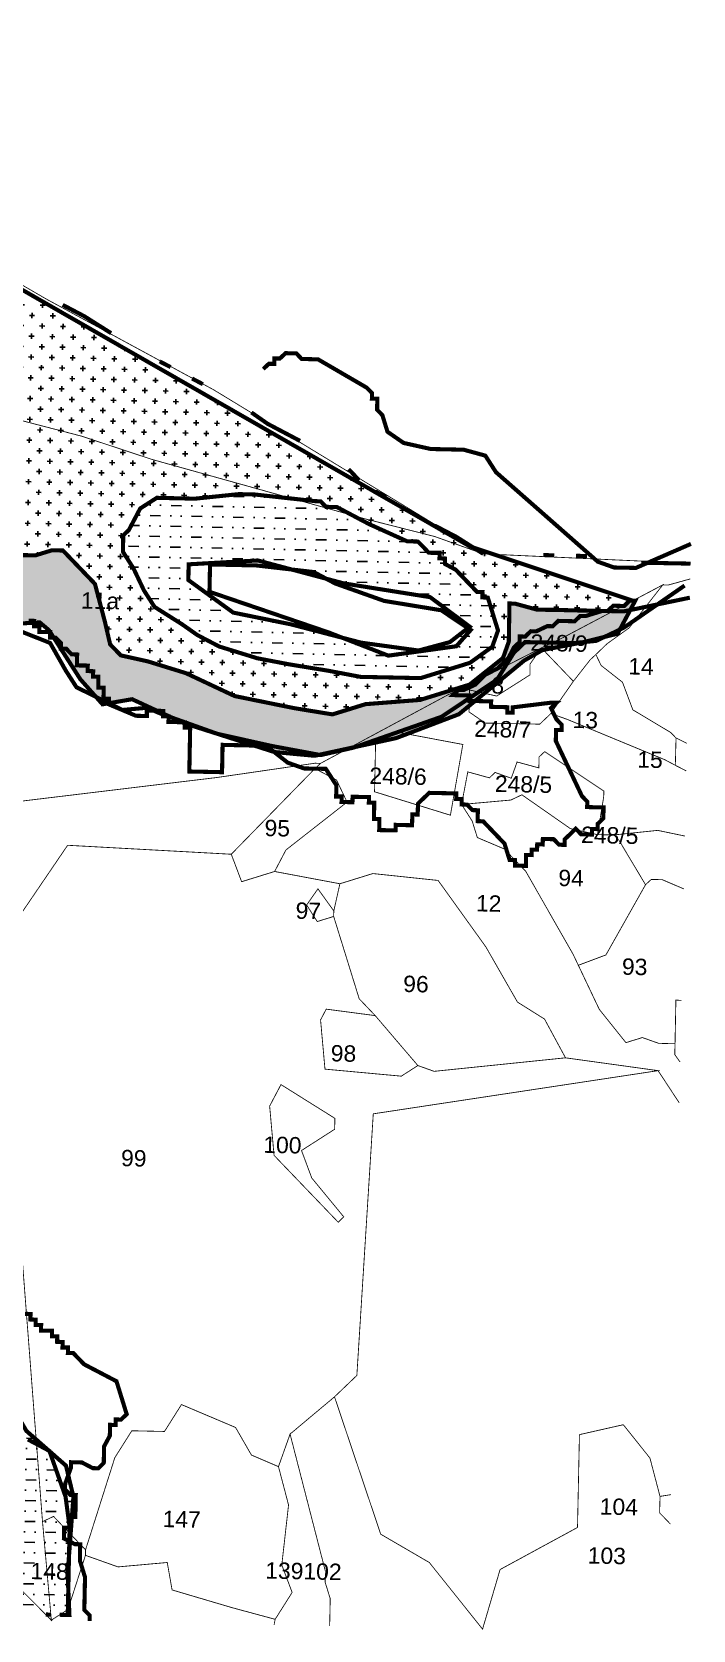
# Model space of a CAD drawing. Header units: metres. Extents: x 262573 to 264787, y 2226895 to 2228055.
# Drawn here: x 264308 to 264787, y 2226895 to 2228054 of the extents above; entities that cross this region are included whole.
import ezdxf

# ---------------------------------------------------------------- set-up
doc = ezdxf.new("R2010")
doc.units = ezdxf.units.M
doc.header["$MEASUREMENT"] = 0
for name, color, linetype in [('CRZ LINE FOR RIVER OR CREEK', 84, 'Continuous'), ('HAZARDS LINE', 1, 'Continuous'), ('HIGH TIDE LINE', 6, 'Continuous'), ('INTERTIDAL ZONE', 5, 'Continuous'), ('MUDFLATS', 40, 'Continuous'), ('SURVEY NO.', 7, 'Continuous'), ('SURVEY PLOT BOUNDARY', 35, 'Continuous'), ('VILLAGE BOUNDARY', 212, 'Continuous')]:
    doc.layers.add(name, color=color, linetype=linetype)
doc.styles.add('PDF Arial', font='arial.ttf')
pattern_1 = [(358.7957, (245568.003, 2226553.552), (15.22908, 7.2185182), [7.5370005, -7.5370005, 0, -7.5370005, 0, -7.5370005])]

msp = doc.modelspace()

# ---------------------------------------------------------------- hatches: boundary and pattern name
at = {"layer": 'INTERTIDAL ZONE'}
h = msp.add_hatch(dxfattribs=at)
h.set_pattern_fill('CROSS', color=256, scale=1.186929, angle=-1.2043)
h.set_pattern_definition([(358.7957, (245568.003, 2226553.552), (7.6937444, 7.376927), [3.7685, -11.305501]), (88.7957, (245569.847, 2226551.629), (-7.376927, 7.6937444), [3.7685, -11.305501])])
h.paths.add_polyline_path([(264274, 2227882.3), (264162.1, 2227950.5), (264167.5, 2227831.7), (264174.3, 2227776.1), (264181.8, 2227760.1), (264201.5, 2227755.8), (264249, 2227754.8), (264244.7, 2227739), (264244.5, 2227727.1), (264255.8, 2227703.2), (264294.8, 2227674.6), (264310.6, 2227674.3), (264322.6, 2227678), (264330.5, 2227677.8), (264342.1, 2227665.7), (264353.7, 2227653.6), (264361, 2227625.8), (264364.7, 2227609.8), (264372.4, 2227601.8), (264392.1, 2227597.4), (264419.6, 2227588.9), (264454.9, 2227572.3), (264498.2, 2227563.5), (264525.8, 2227559), (264537.8, 2227562.7), (264549.7, 2227566.4), (264589.4, 2227569.5), (264625.2, 2227580.6), (264649.4, 2227599.9), (264653.6, 2227611.7), (264654.1, 2227639.4), (264658.1, 2227639.3), (264673.8, 2227635), (264677.8, 2227634.9), (264681.7, 2227634.8), (264685.7, 2227634.8), (264697.6, 2227634.5), (264701.5, 2227634.4), (264705.5, 2227634.3), (264709.4, 2227634.3), (264717.3, 2227634.1), (264721.3, 2227634), (264725.3, 2227633.9), (264729.3, 2227637.8), (264733.2, 2227637.7), (264737.2, 2227637.6), (264741.7, 2227642), (264625.6, 2227680.7)])
h.paths.add_polyline_path([(264386.5, 2227708.3), (264398.5, 2227716), (264426.2, 2227715.4), (264458, 2227718.7), (264469.8, 2227718.4), (264513.2, 2227713.6), (264517.2, 2227713.5), (264521.1, 2227709.5), (264525, 2227709.4), (264529, 2227709.3), (264552.5, 2227696.9), (264579.9, 2227684.5), (264583.9, 2227684.4), (264587.8, 2227684.3), (264591.7, 2227680.3), (264595.6, 2227676.2), (264599.5, 2227676.1), (264603.5, 2227676.1), (264603.4, 2227672.1), (264607.3, 2227672), (264607.3, 2227668.1), (264615.1, 2227663.9), (264619, 2227659.9), (264622.8, 2227655.9), (264626.7, 2227651.8), (264630.6, 2227647.8), (264634.5, 2227647.7), (264634.4, 2227643.8), (264638.4, 2227643.7), (264645.8, 2227619.8), (264641.6, 2227608), (264625.5, 2227596.4), (264589.7, 2227585.3), (264546.2, 2227586.2), (264522.5, 2227590.7), (264494.9, 2227595.2), (264471.3, 2227599.7), (264443.8, 2227608.2), (264428.1, 2227616.4), (264416.4, 2227624.6), (264396.9, 2227636.9), (264389.2, 2227648.9), (264381.6, 2227664.9), (264374, 2227676.9), (264374.2, 2227688.8), (264378.3, 2227692.7), (264382.4, 2227700.5)], flags=16)
h.paths.add_polyline_path([(264421.6, 2227667.8), (264471.7, 2227670.6), (264533.9, 2227654), (264596.6, 2227644), (264625.3, 2227622.6), (264610.9, 2227611.4), (264588.2, 2227605.3), (264546.6, 2227611), (264496.1, 2227624.2), (264453.9, 2227632.8), (264421.4, 2227656.4)], flags=0)
at = {"layer": 'MUDFLATS'}
h = msp.add_hatch(dxfattribs=at)
h.set_pattern_fill('MUDST', color=256, scale=1.186929, angle=-1.2043)
h.set_pattern_definition(pattern_1)
h.paths.add_polyline_path([(264052, 2227984.5), (264052.2, 2227992.4), (264044.5, 2228004.4), (264040.6, 2228004.5), (264036.6, 2228004.6), (264032.7, 2228004.7), (264032.7, 2228008.6), (264028.8, 2228008.7), (264028.9, 2228012.7), (264024.9, 2228012.8), (264025, 2228016.7), (264021, 2228016.8), (264021.1, 2228020.7), (264017.3, 2228024.8), (264017.3, 2228028.7), (264017.4, 2228032.7), (264017.5, 2228036.7), (264017.6, 2228040.6), (263994.1, 2228053), (263990.1, 2228053.1), (263982.2, 2228053.2), (263978.3, 2228053.3), (263974.3, 2228053.4), (263974.2, 2228049.4), (263970.3, 2228049.5), (263970.2, 2228045.6), (263966.2, 2228045.6), (263966.2, 2228041.7), (263962.2, 2228041.8), (263962.1, 2228037.8), (263962, 2228033.9), (263958, 2228030), (263957.9, 2228026), (263957.8, 2228022.1), (263957.8, 2228018.1), (263957.7, 2228014.2), (263957.6, 2228010.2), (263957.5, 2228006.3), (263957.3, 2227998.3), (263961.2, 2227994.3), (263961.1, 2227990.3), (263961, 2227986.4), (263961, 2227982.4), (263960.9, 2227978.5), (263960.8, 2227974.5), (263960.7, 2227970.6), (263956.8, 2227970.7), (263956.7, 2227966.7), (263956.6, 2227962.7), (263956.5, 2227958.8), (263956.4, 2227954.8), (263952.5, 2227954.9), (263952.4, 2227951), (263952.3, 2227947), (263952.2, 2227943), (263956.1, 2227939), (263956, 2227935), (263960, 2227935), (263967.9, 2227934.8), (263971.9, 2227938.7), (263987.7, 2227938.3), (263987.6, 2227930.4), (263991.5, 2227930.3), (263991.2, 2227914.5), (263987.2, 2227914.6), (263987.2, 2227910.6), (263983.1, 2227906.8), (263982.9, 2227898.9), (263978.9, 2227895), (263978.1, 2227855.4), (263974, 2227851.6), (263973.5, 2227827.8), (263969.6, 2227827.9), (263969.4, 2227820), (263965.4, 2227816.1), (263965.3, 2227812.2), (263957.2, 2227804.4), (263953.1, 2227796.6), (263949.1, 2227792.7), (263944.9, 2227784.9), (263941, 2227785), (263940.9, 2227781), (263936.9, 2227777.1), (263936.8, 2227773.2), (263932.8, 2227773.3), (263932.7, 2227769.3), (263928.7, 2227765.4), (263924.7, 2227765.5), (263924.7, 2227761.6), (263920.6, 2227757.7), (263916.7, 2227757.8), (263916.6, 2227753.8), (263912.6, 2227753.9), (263908.6, 2227750), (263904.6, 2227750.1), (263904.6, 2227746.2), (263900.5, 2227742.3), (263896.5, 2227738.4), (263892.5, 2227738.5), (263888.6, 2227742.5), (263880.7, 2227742.7), (263880.8, 2227746.7), (263872.9, 2227746.8), (263872.8, 2227742.9), (263876.7, 2227738.8), (263884.6, 2227738.7), (263884.5, 2227734.9), (263885, 2227734.7), (263892.4, 2227734.5), (263892.3, 2227726.6), (263888.3, 2227726.7), (263888.2, 2227722.8), (263884.2, 2227718.9), (263883.8, 2227699.1), (263879.8, 2227699.2), (263879.1, 2227663.6), (263875.1, 2227663.7), (263875, 2227655.8), (263870.9, 2227651.9), (263870.7, 2227644), (263866.7, 2227640.1), (263866.6, 2227636.1), (263862.4, 2227624.4), (263862.3, 2227620.4), (263858.4, 2227620.5), (263858.1, 2227604.7), (263854.1, 2227604.7), (263853.5, 2227577.1), (263857.4, 2227573), (263857.1, 2227557.2), (263861, 2227557.1), (263860.9, 2227553.2), (263868.7, 2227545.1), (263872.5, 2227541), (263876.4, 2227537), (263880.4, 2227536.9), (263880.3, 2227533), (263884.2, 2227532.9), (263888.1, 2227528.8), (263888, 2227524.9), (263892, 2227524.8), (263891.9, 2227520.8), (263895.9, 2227520.8), (263895.6, 2227508.9), (263899.5, 2227504.9), (263899.3, 2227496.9), (263903.3, 2227496.9), (263903.2, 2227492.9), (263907.1, 2227492.8), (263907.1, 2227488.9), (263910.9, 2227484.8), (263914.8, 2227480.8), (263918.7, 2227476.7), (263926.4, 2227468.7), (263930.3, 2227464.6), (263942, 2227456.5), (263941.9, 2227452.5), (263945.9, 2227452.4), (263945.8, 2227448.5), (263949.7, 2227448.4), (263953.5, 2227440.4), (263957.5, 2227440.3), (263957.4, 2227436.4), (263961.4, 2227436.3), (263961.3, 2227432.3), (263965.2, 2227432.2), (263969.1, 2227428.2), (263976.9, 2227424.1), (263976.8, 2227420.1), (263996.6, 2227419.7), (264000.7, 2227423.6), (264004.6, 2227423.5), (264008.6, 2227427.4), (264012.7, 2227431.2), (264012.8, 2227435.2), (264016.7, 2227435.1), (264017.2, 2227458.8), (264021.2, 2227458.8), (264021.3, 2227462.7), (264025.2, 2227462.6), (264025.3, 2227466.6), (264045.1, 2227466.2), (264045, 2227462.2), (264048.9, 2227462.1), (264052.8, 2227458.1), (264056.8, 2227458), (264056.7, 2227454.1), (264060.6, 2227454), (264060.6, 2227450), (264064.4, 2227446), (264064.4, 2227442), (264068.3, 2227441.9), (264068.1, 2227434), (264072, 2227430), (264071.9, 2227426), (264075.9, 2227426), (264075.7, 2227418), (264079.7, 2227418), (264083.5, 2227413.9), (264087.4, 2227409.9), (264091.4, 2227409.8), (264091.3, 2227405.8), (264095.2, 2227405.8), (264095.1, 2227397.8), (264099, 2227397.8), (264098.7, 2227381.9), (264102.7, 2227381.9), (264102.5, 2227373.9), (264106.4, 2227373.9), (264106.4, 2227369.9), (264110.2, 2227365.9), (264114.2, 2227365.8), (264114.1, 2227361.8), (264126, 2227361.6), (264129.8, 2227357.5), (264149.6, 2227357.1), (264149.5, 2227353.2), (264161.4, 2227352.9), (264165.3, 2227348.9), (264169.2, 2227344.8), (264165.2, 2227344.9), (264161.2, 2227341), (264153.2, 2227341.2), (264153.2, 2227337.3), (264149.2, 2227337.3), (264145.2, 2227333.5), (264137, 2227321.8), (264124.8, 2227306.2), (264120.9, 2227306.3), (264120.8, 2227302.3), (264116.8, 2227302.4), (264116.7, 2227298.4), (264112.8, 2227298.5), (264088.5, 2227275.3), (264072.5, 2227263.8), (264064.4, 2227256), (264060.4, 2227256.1), (264060.3, 2227248.2), (264056.3, 2227248.3), (264055.9, 2227228.5), (264063.5, 2227212.5), (264070.7, 2227180.7), (264100, 2227065.3), (264099.8, 2227057.4), (264103.8, 2227057.3), (264103.7, 2227053.3), (264118.7, 2227013.5), (264118.5, 2227005.5), (264122.4, 2227005.5), (264122.4, 2227001.5), (264126.2, 2226993.5), (264126, 2226985.6), (264129.9, 2226985.5), (264129.9, 2226981.6), (264141.7, 2226981.3), (264153.7, 2226985), (264173.5, 2226988.6), (264185.4, 2226988.3), (264232.9, 2226991.3), (264260.6, 2226990.7), (264260.7, 2226994.6), (264268.6, 2226994.5), (264268.7, 2226998.4), (264272.7, 2227002.3), (264272.9, 2227010.2), (264269, 2227014.3), (264269.9, 2227053.8), (264273.9, 2227057.7), (264281.8, 2227057.5), (264281.9, 2227061.5), (264285.9, 2227061.4), (264285.9, 2227065.3), (264288, 2227067.3), (264262.6, 2227070.1), (264249.3, 2227043.2), (264207, 2227040), (264159.3, 2227044.7), (264146.2, 2227078.7), (264120, 2227188.7), (264114.6, 2227227.7), (264135.8, 2227256.1), (264170.5, 2227285.8), (264181.4, 2227314.1), (264175.9, 2227359.9), (264121.6, 2227445.6), (264096.9, 2227485.9), (264070.7, 2227497.4), (264019.8, 2227496.4), (263983.3, 2227481.4), (263935.5, 2227527.7), (263911.3, 2227570.9), (263902.8, 2227591), (263909.9, 2227618.3), (263922.9, 2227663.2), (263935.4, 2227701.8), (263942.9, 2227716.4), (263965.7, 2227736.6), (263979.6, 2227751.8), (263993.6, 2227767.1), (264016.4, 2227807.1), (264024.7, 2227839.6), (264022.9, 2227870.6), (264040.4, 2227852.4), (264080.1, 2227828.5), (264113.1, 2227826.1), (264117.9, 2227807.6), (264123.6, 2227765.9), (264142, 2227727.4), (264165.9, 2227716.9), (264183, 2227711), (264201.9, 2227708.9), (264213.9, 2227675.6), (264251.7, 2227641.5), (264296.1, 2227624.7), (264313.7, 2227625.7), (264320.4, 2227620), (264343.1, 2227584.5), (264359.2, 2227566.3), (264380.6, 2227570), (264418, 2227552.7), (264483.7, 2227531.7), (264512.9, 2227529), (264572, 2227541.8), (264617.4, 2227559.1), (264642.3, 2227579.5), (264664.7, 2227598), (264677.9, 2227605.6), (264706.9, 2227611.2), (264732.5, 2227617.5), (264745.2, 2227641.4), (264741.2, 2227641.5), (264737.2, 2227637.6), (264733.2, 2227637.7), (264729.3, 2227637.8), (264725.3, 2227633.9), (264721.3, 2227634), (264717.3, 2227634.1), (264709.4, 2227634.3), (264705.5, 2227634.3), (264701.5, 2227634.4), (264697.6, 2227634.5), (264685.7, 2227634.8), (264681.7, 2227634.8), (264677.8, 2227634.9), (264673.8, 2227635), (264658.1, 2227639.3), (264654.1, 2227639.4), (264653.6, 2227611.7), (264649.4, 2227599.9), (264625.2, 2227580.6), (264589.4, 2227569.5), (264549.7, 2227566.4), (264537.8, 2227562.7), (264525.8, 2227559), (264498.2, 2227563.5), (264454.9, 2227572.3), (264419.6, 2227588.9), (264392.1, 2227597.4), (264372.4, 2227601.8), (264364.7, 2227609.8), (264361, 2227625.8), (264353.7, 2227653.6), (264342.1, 2227665.7), (264330.5, 2227677.8), (264322.6, 2227678), (264310.6, 2227674.3), (264294.8, 2227674.6), (264255.8, 2227703.2), (264244.5, 2227727.1), (264244.7, 2227739), (264249, 2227754.8), (264201.5, 2227755.8), (264181.8, 2227760.1), (264174.3, 2227776.1), (264147.5, 2227820.2), (264139.5, 2227816.4), (264135.7, 2227824.4), (264132, 2227836.4), (264128.3, 2227848.3), (264124.6, 2227860.3), (264108.9, 2227868.5), (264097.2, 2227876.7), (264081.5, 2227881), (264077.7, 2227889), (264073.9, 2227897), (264070.1, 2227904.9), (264066.3, 2227909), (264054.5, 2227913.2), (264046.6, 2227917.3), (264042.9, 2227929.3), (264047.1, 2227941)])
h = msp.add_hatch(dxfattribs=at)
h.set_pattern_fill('MUDST', color=256, scale=1.186929, angle=-1.2043)
h.set_pattern_definition(pattern_1)
h.paths.add_polyline_path([(264552.5, 2227696.9), (264529, 2227709.3), (264525, 2227709.4), (264521.1, 2227709.5), (264517.2, 2227713.5), (264513.2, 2227713.6), (264469.8, 2227718.4), (264458, 2227718.7), (264426.2, 2227715.4), (264398.5, 2227716), (264386.5, 2227708.3), (264382.4, 2227700.5), (264378.3, 2227692.7), (264374.2, 2227688.8), (264374, 2227676.9), (264381.6, 2227664.9), (264389.2, 2227648.9), (264396.9, 2227636.9), (264416.4, 2227624.6), (264428.1, 2227616.4), (264443.8, 2227608.2), (264471.3, 2227599.7), (264494.9, 2227595.2), (264522.5, 2227590.7), (264546.2, 2227586.2), (264589.7, 2227585.3), (264625.5, 2227596.4), (264641.6, 2227608), (264645.8, 2227619.8), (264638.4, 2227643.7), (264634.4, 2227643.8), (264634.5, 2227647.7), (264630.6, 2227647.8), (264626.7, 2227651.8), (264622.8, 2227655.9), (264619, 2227659.9), (264615.1, 2227663.9), (264607.3, 2227668.1), (264607.3, 2227672), (264603.4, 2227672.1), (264603.5, 2227676.1), (264599.5, 2227676.1), (264595.6, 2227676.2), (264591.7, 2227680.3), (264587.8, 2227684.3), (264583.9, 2227684.4), (264579.9, 2227684.5)])
h.paths.add_polyline_path([(264533.9, 2227654), (264596.6, 2227644), (264625.3, 2227622.6), (264610.9, 2227611.4), (264588.2, 2227605.3), (264546.6, 2227611), (264496.1, 2227624.2), (264453.9, 2227632.8), (264421.4, 2227656.4), (264421.6, 2227667.8), (264471.7, 2227670.6)], flags=16)
h = msp.add_hatch(dxfattribs=at)
h.set_pattern_fill('MUDST', color=256, scale=1.186929, angle=-1.2043)
h.set_pattern_definition(pattern_1)
h.paths.add_polyline_path([(264338.1, 2226991.8), (264332.7, 2227014.3), (264304, 2227039.5), (264293.7, 2227057.3), (264289.7, 2227057.4), (264289.6, 2227053.4), (264285.6, 2227049.5), (264284.9, 2227017.9), (264288.4, 2226994.1), (264287.4, 2226946.6), (264285.3, 2226907.1), (264335.2, 2226906), (264333.9, 2226935.6)])

# ---------------------------------------------------------------- linework, layer by layer
at = {"layer": 'CRZ LINE FOR RIVER OR CREEK', "ltscale": 0.01, "const_width": 2.97}
msp.add_lwpolyline([(264470.7, 2227667), (264437.1, 2227667.7), (264436.7, 2227647.9), (264523.1, 2227618.4), (264566.3, 2227601.6), (264615.6, 2227608.4), (264626, 2227620.2), (264604.6, 2227634.5), (264563.2, 2227641.3), (264527.8, 2227653.9), (264512.2, 2227662.2)], close=True, dxfattribs=at)
for points in [[(264781, 2227652.4), (264736.9, 2227621.8), (264716.9, 2227612.3), (264701, 2227610.7), (264665.4, 2227611.4), (264657.3, 2227603.7), (264645.1, 2227584.2), (264604.9, 2227557.3), (264589, 2227551.7), (264541.1, 2227534.9), (264517.3, 2227529.5), (264481.8, 2227536.1), (264442.4, 2227544.9), (264401.2, 2227559.6), (264391.4, 2227563.8), (264373.5, 2227562.2), (264340.3, 2227578.7), (264332.6, 2227590.7), (264321.2, 2227610.8), (264292.1, 2227622.3)], [(264305.1, 2227033.3), (264320.7, 2227025), (264332.4, 2226991.8), (264335.4, 2226969.3), (264334.9, 2226949.5), (264334, 2226906)]]:
    msp.add_lwpolyline(points, dxfattribs=at)
at = {"layer": 'HAZARDS LINE', "lineweight": 18, "const_width": 2.97}
for points in [[(264785.6, 2227682.6), (264745.7, 2227665.2), (264729.9, 2227665.5), (264718.1, 2227669.7), (264644.3, 2227734.6), (264636.6, 2227746.6), (264620.9, 2227750.9), (264597.1, 2227751.4), (264577.4, 2227755.8), (264565.7, 2227763.9), (264562, 2227775.9), (264558.2, 2227779.9), (264558.3, 2227787.8), (264554.4, 2227787.9), (264554.5, 2227791.9), (264550.6, 2227795.9), (264515.4, 2227816.4), (264503.5, 2227816.7), (264499.7, 2227820.7), (264491.8, 2227820.9), (264487.7, 2227817), (264483.8, 2227817.1), (264483.7, 2227813.1), (264479.7, 2227813.2), (264475.7, 2227809.4)], [(264305.7, 2227626.9), (264309.6, 2227626.8), (264309.5, 2227622.9), (264313.5, 2227622.8), (264313.4, 2227618.8), (264321.3, 2227618.7), (264321.2, 2227614.7), (264325.2, 2227614.6), (264329.1, 2227610.6), (264329, 2227606.6), (264332.9, 2227606.6), (264336.8, 2227602.5), (264340.8, 2227602.4), (264340.6, 2227594.5), (264348.5, 2227594.4), (264348.4, 2227590.4), (264352.4, 2227590.3), (264352.3, 2227586.4), (264356.2, 2227586.3), (264356.1, 2227578.4), (264360, 2227578.3), (264359.9, 2227570.4), (264363.8, 2227570.3), (264363.7, 2227566.3), (264383.4, 2227558), (264391.3, 2227557.8), (264391.3, 2227561.8), (264403.2, 2227561.5), (264403.1, 2227557.6), (264407.1, 2227557.5), (264407, 2227553.5), (264418.9, 2227553.3), (264418.8, 2227549.3), (264422.7, 2227549.3), (264422.1, 2227517.6), (264445.8, 2227517.1), (264446.2, 2227536.9), (264477.9, 2227536.2), (264493.4, 2227524), (264505.2, 2227519.8), (264521, 2227519.5), (264528.7, 2227507.5), (264528.5, 2227499.5), (264532.5, 2227499.5), (264532.4, 2227495.5), (264540.3, 2227495.3), (264540.4, 2227499.3), (264552.3, 2227499), (264552.2, 2227495.1), (264556.1, 2227495), (264555.9, 2227483.1), (264559.8, 2227483.1), (264559.7, 2227475.1), (264571.5, 2227474.9), (264571.6, 2227478.9), (264583.5, 2227478.6), (264583.7, 2227486.5), (264587.6, 2227486.4), (264587.8, 2227494.3), (264595.9, 2227502.1), (264615.6, 2227501.7), (264615.5, 2227497.7), (264619.5, 2227497.6), (264619.4, 2227493.7), (264623.4, 2227493.6), (264627.2, 2227489.6), (264631.2, 2227489.5), (264631, 2227481.6), (264635, 2227481.5), (264650.5, 2227465.3), (264654.2, 2227453.4), (264658.1, 2227453.3), (264658.1, 2227449.3), (264666, 2227449.2), (264666.1, 2227457.1), (264670.1, 2227457), (264670.2, 2227460.9), (264674.1, 2227460.9), (264674.2, 2227464.8), (264678.2, 2227464.7), (264678.3, 2227468.7), (264686.2, 2227468.5), (264690, 2227464.5), (264694, 2227464.4), (264694.1, 2227468.4), (264698.1, 2227472.2), (264702.1, 2227476.1), (264706, 2227472.1), (264713.9, 2227471.9), (264714, 2227475.9), (264718, 2227475.8), (264718.1, 2227479.7), (264722.1, 2227483.6), (264722.3, 2227491.5), (264710.4, 2227491.8), (264710.5, 2227495.7), (264706.6, 2227499.8), (264687.7, 2227539.7), (264687.8, 2227547.6), (264691.8, 2227547.6), (264691.9, 2227551.5), (264688, 2227555.6), (264684.2, 2227563.6), (264688.2, 2227567.4), (264684.3, 2227567.5), (264656.5, 2227564.1), (264656.4, 2227560.2), (264652.5, 2227560.3), (264652.6, 2227564.2), (264640.7, 2227564.5), (264640.8, 2227568.4), (264625, 2227568.8), (264625, 2227572.7), (264613.2, 2227573), (264617.2, 2227576.8), (264621.2, 2227576.8), (264629.2, 2227580.5), (264637.2, 2227588.3), (264645.2, 2227592.1), (264649.3, 2227595.9), (264653.3, 2227599.8), (264657.4, 2227607.6), (264661.5, 2227611.5), (264661.6, 2227615.5), (264665.5, 2227615.4), (264669.5, 2227619.3), (264673.5, 2227619.2), (264681.5, 2227623), (264685.4, 2227622.9), (264689.5, 2227626.8), (264701.4, 2227626.5), (264705.4, 2227630.4), (264709.3, 2227630.3), (264721.3, 2227634), (264737.1, 2227633.7), (264784.8, 2227643.6)], [(264349.8, 2226901.7), (264349.9, 2226905.7), (264346, 2226909.7), (264346.5, 2226933.5), (264342.8, 2226945.4), (264343, 2226957.3), (264339.1, 2226957.4), (264331.2, 2226961.5), (264331.4, 2226969.4), (264335.4, 2226969.3), (264335.5, 2226977.2), (264339.5, 2226977.2), (264339.8, 2226993), (264335.9, 2226993.1), (264332, 2226997.1), (264332.1, 2227001.1), (264336.3, 2227012.8), (264336.4, 2227016.8), (264344.3, 2227016.6), (264352.1, 2227012.5), (264356.1, 2227012.4), (264360.1, 2227016.3), (264360.3, 2227028.2), (264364.5, 2227036), (264364.6, 2227043.9), (264368.6, 2227043.8), (264368.7, 2227047.8), (264372.6, 2227047.7), (264376.7, 2227051.6), (264369.3, 2227075.5), (264345.8, 2227087.8), (264341.9, 2227091.9), (264338, 2227095.9), (264334.1, 2227096), (264334.2, 2227100), (264330.2, 2227100), (264330.3, 2227104), (264326.3, 2227104.1), (264326.4, 2227108), (264322.5, 2227108.1), (264322.5, 2227112.1), (264314.6, 2227112.2), (264314.7, 2227116.2), (264310.8, 2227116.3), (264310.8, 2227120.2), (264306.9, 2227120.3), (264307, 2227124.3), (264303, 2227124.4)]]:
    msp.add_lwpolyline(points, dxfattribs=at)
at = {"layer": 'HIGH TIDE LINE', "lineweight": 35, "const_width": 2.97}
msp.add_lwpolyline([(264638.4, 2227643.7), (264645.8, 2227619.8), (264641.6, 2227608), (264625.5, 2227596.4), (264589.7, 2227585.3), (264546.2, 2227586.2), (264522.5, 2227590.7), (264494.9, 2227595.2), (264471.3, 2227599.7), (264443.8, 2227608.2), (264428.1, 2227616.4), (264416.4, 2227624.6), (264396.9, 2227636.9), (264389.2, 2227648.9), (264381.6, 2227664.9), (264374, 2227676.9), (264374.2, 2227688.8), (264378.3, 2227692.7), (264382.4, 2227700.5), (264386.5, 2227708.3), (264398.5, 2227716), (264426.2, 2227715.4), (264458, 2227718.7), (264469.8, 2227718.4), (264513.2, 2227713.6), (264517.2, 2227713.5), (264521.1, 2227709.5), (264525, 2227709.4), (264529, 2227709.3), (264552.5, 2227696.9), (264579.9, 2227684.5), (264583.9, 2227684.4), (264587.8, 2227684.3), (264591.7, 2227680.3), (264595.6, 2227676.2), (264599.5, 2227676.1), (264603.5, 2227676.1), (264603.4, 2227672.1), (264607.3, 2227672), (264607.3, 2227668.1), (264615.1, 2227663.9), (264619, 2227659.9), (264622.8, 2227655.9), (264626.7, 2227651.8), (264630.6, 2227647.8), (264634.5, 2227647.7), (264634.4, 2227643.8)], close=True, dxfattribs=at)
msp.add_lwpolyline([(264294.8, 2227674.6), (264310.6, 2227674.3), (264322.6, 2227678), (264330.5, 2227677.8), (264342.1, 2227665.7), (264353.7, 2227653.6), (264361, 2227625.8), (264364.7, 2227609.8), (264372.4, 2227601.8), (264392.1, 2227597.4), (264419.6, 2227588.9), (264454.9, 2227572.3), (264498.2, 2227563.5), (264525.8, 2227559), (264537.8, 2227562.7), (264549.7, 2227566.4), (264589.4, 2227569.5), (264625.2, 2227580.6), (264649.4, 2227599.9), (264653.6, 2227611.7), (264654.1, 2227639.4), (264658.1, 2227639.3), (264673.8, 2227635), (264677.8, 2227634.9), (264681.7, 2227634.8), (264685.7, 2227634.8), (264697.6, 2227634.5), (264701.5, 2227634.4), (264705.5, 2227634.3), (264709.4, 2227634.3), (264717.3, 2227634.1), (264721.3, 2227634), (264725.3, 2227633.9), (264729.3, 2227637.8), (264733.2, 2227637.7), (264737.2, 2227637.6), (264741.2, 2227641.5), (264745.2, 2227641.4)], dxfattribs=at)
at = {"layer": 'INTERTIDAL ZONE', "const_width": 2.97}
for points in [[(264162.1, 2227950.5), (264274, 2227882.3), (264625.6, 2227680.7), (264743.2, 2227641.5)], [(264294.8, 2227674.6), (264310.6, 2227674.3), (264322.6, 2227678), (264330.5, 2227677.8), (264342.1, 2227665.7), (264353.7, 2227653.6), (264361, 2227625.8), (264364.7, 2227609.8), (264372.4, 2227601.8), (264392.1, 2227597.4), (264419.6, 2227588.9), (264454.9, 2227572.3), (264498.2, 2227563.5), (264525.8, 2227559), (264537.8, 2227562.7), (264549.7, 2227566.4), (264589.4, 2227569.5), (264625.2, 2227580.6), (264649.4, 2227599.9), (264653.6, 2227611.7), (264654.1, 2227639.4), (264658.1, 2227639.3), (264673.8, 2227635), (264677.8, 2227634.9), (264681.7, 2227634.8), (264685.7, 2227634.8), (264697.6, 2227634.5), (264701.5, 2227634.4), (264705.5, 2227634.3), (264709.4, 2227634.3), (264717.3, 2227634.1), (264721.3, 2227634), (264725.3, 2227633.9), (264729.3, 2227637.8), (264733.2, 2227637.7), (264737.2, 2227637.6), (264741.7, 2227642), (264625.6, 2227680.7), (264274, 2227882.3)]]:
    msp.add_lwpolyline(points, dxfattribs=at)
at = {"layer": 'MUDFLATS', "const_width": 2.97}
for points in [[(264587.8, 2227684.3), (264583.9, 2227684.4), (264579.9, 2227684.5), (264552.5, 2227696.9), (264529, 2227709.3), (264525, 2227709.4), (264521.1, 2227709.5), (264517.2, 2227713.5), (264513.2, 2227713.6), (264469.8, 2227718.4), (264458, 2227718.7), (264426.2, 2227715.4), (264398.5, 2227716), (264386.5, 2227708.3), (264382.4, 2227700.5), (264378.3, 2227692.7), (264374.2, 2227688.8), (264374, 2227676.9), (264381.6, 2227664.9), (264389.2, 2227648.9), (264396.9, 2227636.9), (264416.4, 2227624.6), (264428.1, 2227616.4), (264443.8, 2227608.2), (264471.3, 2227599.7), (264494.9, 2227595.2), (264522.5, 2227590.7), (264546.2, 2227586.2), (264589.7, 2227585.3), (264625.5, 2227596.4), (264641.6, 2227608), (264645.8, 2227619.8), (264638.4, 2227643.7), (264634.4, 2227643.8), (264634.5, 2227647.7), (264630.6, 2227647.8), (264626.7, 2227651.8), (264622.8, 2227655.9), (264619, 2227659.9), (264615.1, 2227663.9), (264607.3, 2227668.1), (264607.3, 2227672), (264603.4, 2227672.1), (264603.5, 2227676.1), (264599.5, 2227676.1), (264595.6, 2227676.2), (264591.7, 2227680.3)], [(264421.6, 2227667.8), (264471.7, 2227670.6), (264533.9, 2227654), (264596.6, 2227644), (264625.3, 2227622.6), (264610.9, 2227611.4), (264588.2, 2227605.3), (264546.6, 2227611), (264496.1, 2227624.2), (264453.9, 2227632.8), (264421.4, 2227656.4)]]:
    msp.add_lwpolyline(points, close=True, dxfattribs=at)
for points in [[(264296.1, 2227624.7), (264313.7, 2227625.7), (264320.4, 2227620), (264343.1, 2227584.5), (264359.2, 2227566.3), (264380.6, 2227570), (264418, 2227552.7), (264483.7, 2227531.7), (264512.9, 2227529), (264572, 2227541.8), (264617.4, 2227559.1), (264642.3, 2227579.5), (264664.7, 2227598), (264677.9, 2227605.6), (264706.9, 2227611.2), (264732.5, 2227617.5), (264745.2, 2227641.4), (264741.2, 2227641.5), (264737.2, 2227637.6), (264733.2, 2227637.7), (264729.3, 2227637.8), (264725.3, 2227633.9), (264721.3, 2227634), (264717.3, 2227634.1), (264709.4, 2227634.3), (264705.5, 2227634.3), (264701.5, 2227634.4), (264697.6, 2227634.5), (264685.7, 2227634.8), (264681.7, 2227634.8), (264677.8, 2227634.9), (264673.8, 2227635), (264658.1, 2227639.3), (264654.1, 2227639.4), (264653.6, 2227611.7), (264649.4, 2227599.9), (264625.2, 2227580.6), (264589.4, 2227569.5), (264549.7, 2227566.4), (264537.8, 2227562.7), (264525.8, 2227559), (264498.2, 2227563.5), (264454.9, 2227572.3), (264419.6, 2227588.9), (264392.1, 2227597.4), (264372.4, 2227601.8), (264364.7, 2227609.8), (264361, 2227625.8), (264353.7, 2227653.6), (264342.1, 2227665.7), (264330.5, 2227677.8), (264322.6, 2227678), (264310.6, 2227674.3), (264294.8, 2227674.6)], [(264328.1, 2226906.2), (264335.2, 2226906), (264333.9, 2226935.6), (264338.1, 2226991.8), (264332.7, 2227014.3), (264304, 2227039.5), (264293.7, 2227057.3), (264289.7, 2227057.4), (264289.6, 2227053.4), (264285.6, 2227049.5), (264284.9, 2227017.9), (264288.4, 2226994.1), (264287.4, 2226946.6), (264285.3, 2226907.1)], [(264318.1, 2226906.4), (264321.7, 2226906.3)]]:
    msp.add_lwpolyline(points, dxfattribs=at)
at = {"layer": 'SURVEY PLOT BOUNDARY', "lineweight": 18, "const_width": 0.593}
for points in [[(264635.1, 2227675.4), (264599.8, 2227688), (264548.6, 2227701), (264395.2, 2227743.8), (264344.1, 2227760.7), (264261.4, 2227782.2), (264092.3, 2227829.3), (264084.4, 2227829.5), (263982, 2227855.3), (263895.4, 2227877), (263867.8, 2227881.5), (263860, 2227885.6), (263797, 2227902.8), (263814.7, 2227989.5), (263744.2, 2228022.6), (263740.4, 2228030.6), (263776.1, 2228033.8), (263970.4, 2228053.5), (264056.6, 2228012.1), (264318.5, 2227860.1), (264439.8, 2227794.3)], [(264716.7, 2227602.4), (264712.6, 2227598.6), (264700.4, 2227583), (264677.2, 2227607.2), (264693.2, 2227614.8), (264765.2, 2227652.9), (264740.8, 2227621.7), (264724.8, 2227610.2)], [(264700.4, 2227583), (264684.1, 2227559.6), (264676, 2227551.9), (264636.5, 2227552.7), (264624.8, 2227560.8), (264625.1, 2227576.7), (264644.8, 2227572.3), (264668.9, 2227587.6), (264669, 2227591.6), (264669, 2227595.5), (264677.2, 2227607.2)], [(264625.1, 2227576.7), (264625.2, 2227580.6), (264677.2, 2227607.2), (264669, 2227595.5), (264669, 2227591.6), (264668.9, 2227587.6), (264644.8, 2227572.3)], [(264684.1, 2227559.6), (264700.4, 2227583), (264712.6, 2227598.6), (264716.7, 2227602.4), (264720.5, 2227594.5), (264736, 2227582.3), (264743.5, 2227562.3), (264770.9, 2227545.9), (264774.8, 2227541.9), (264774.3, 2227522.1), (264766.5, 2227526.2), (264695.9, 2227555.4)], [(264557.1, 2227538.5), (264573, 2227546.1), (264620.3, 2227537.2), (264611.3, 2227485.9), (264556.3, 2227502.9)], [(264557.1, 2227538.5), (264556.3, 2227502.9), (264611.3, 2227485.9), (264620.3, 2227537.2), (264573, 2227546.1)], [(264513.1, 2227519.7), (264452.5, 2227457.6), (264333.9, 2227464.1), (264280.8, 2227386), (264102.3, 2227366), (264102.4, 2227370), (264115.3, 2227417.2), (264119.4, 2227425), (264155.6, 2227452), (264187.7, 2227475), (264187.8, 2227479), (264302.9, 2227496.4), (264441.8, 2227513.2), (264513.2, 2227523.6), (264517.2, 2227523.5)], [(264717.9, 2227471.8), (264698.2, 2227476.2), (264663.1, 2227500.7), (264655.1, 2227496.9), (264619.4, 2227493.7), (264623.9, 2227517.3), (264639.6, 2227513), (264643.7, 2227516.9), (264655.4, 2227512.7), (264659.6, 2227524.5), (264675.4, 2227520.2), (264675.5, 2227528.1), (264679.6, 2227532), (264722.5, 2227503.4), (264722.4, 2227499.4)], [(264764.7, 2227439.2), (264780.4, 2227432.5), (264764.7, 2227439.2), (264756.8, 2227439.3), (264752.7, 2227435.5), (264733.6, 2227467.5), (264729.8, 2227471.6), (264761.5, 2227474.9), (264781.2, 2227470.8), (264761.5, 2227474.9), (264729.8, 2227471.6), (264717.9, 2227471.8), (264722.4, 2227499.4), (264722.5, 2227503.4), (264679.6, 2227532), (264675.5, 2227528.1), (264675.4, 2227520.2), (264659.6, 2227524.5), (264655.4, 2227512.7), (264643.7, 2227516.9), (264639.6, 2227513), (264623.9, 2227517.3), (264619.4, 2227493.7), (264627.1, 2227481.6), (264630.8, 2227469.7), (264650.4, 2227461.4), (264665.9, 2227445.2), (264700.2, 2227385.1), (264704, 2227377.1), (264711.6, 2227361.1), (264719.2, 2227345.1), (264738.5, 2227321), (264750.4, 2227324.7), (264762.2, 2227320.5), (264774.1, 2227320.2), (264762.2, 2227320.5), (264750.4, 2227324.7), (264738.5, 2227321), (264719.2, 2227345.1), (264711.6, 2227361.1), (264704, 2227377.1), (264724, 2227384.6), (264752.7, 2227435.5), (264756.8, 2227439.3)], [(264483.9, 2227445.1), (264460, 2227437.7), (264452.5, 2227457.6), (264513.1, 2227519.7), (264528.8, 2227511.4), (264536.4, 2227495.4), (264492.1, 2227460.7)], [(264717.9, 2227471.8), (264729.8, 2227471.6), (264733.6, 2227467.5), (264752.7, 2227435.5), (264724, 2227384.6), (264704, 2227377.1), (264700.2, 2227385.1), (264665.9, 2227445.2), (264650.4, 2227461.4), (264630.8, 2227469.7), (264627.1, 2227481.6), (264619.4, 2227493.7), (264655.1, 2227496.9), (264663.1, 2227500.7), (264698.2, 2227476.2)], [(264694.7, 2227310), (264599.5, 2227300.2), (264587.7, 2227304.4), (264556.8, 2227340.6), (264545.2, 2227352.8), (264526.7, 2227412.5), (264526.8, 2227416.5), (264531.2, 2227436.2), (264555.1, 2227443.6), (264602.4, 2227438.6), (264637, 2227390.4), (264659.9, 2227350.4), (264679.5, 2227338.1)], [(264507.1, 2227420.8), (264515.3, 2227432.5), (264526.8, 2227416.5), (264526.7, 2227412.5), (264514.8, 2227408.8)], [(264774.1, 2227320.2), (264773.9, 2227312.3), (264777.7, 2227307), (264773.9, 2227312.3), (264774.7, 2227351.9), (264778.7, 2227351.6), (264774.7, 2227351.9)], [(264556.8, 2227340.6), (264587.7, 2227304.4), (264575.7, 2227296.7), (264520.4, 2227301.8), (264517.2, 2227337.5), (264521.3, 2227345.3)], [(264488.5, 2227290.6), (264527.6, 2227266.1), (264527.4, 2227258.2), (264503.4, 2227242.8), (264510.8, 2227222.9), (264534, 2227194.7), (264530, 2227190.8), (264487.4, 2227235.2), (264483.5, 2227239.3), (264480.3, 2227275)], [(264488.5, 2227290.6), (264480.3, 2227275), (264483.5, 2227239.3), (264487.4, 2227235.2), (264530, 2227190.8), (264534, 2227194.7), (264510.8, 2227222.9), (264503.4, 2227242.8), (264527.4, 2227258.2), (264527.6, 2227266.1)], [(264300.1, 2227175.9), (264315.7, 2226973.7), (264322.1, 2226902.3), (264112.8, 2227112.5), (264153.9, 2227182.9), (264154, 2227186.9), (264153.9, 2227182.9)], [(264486.7, 2227013.6), (264494, 2226985.8), (264489.1, 2226942.3), (264496.6, 2226922.4), (264484.3, 2226902.9), (264452.9, 2226911.4), (264409.6, 2226924.2), (264406.1, 2226944.1), (264370.4, 2226940.9), (264346.8, 2226949.3), (264346.9, 2226953.3), (264368.1, 2227020.1), (264380.4, 2227039.6), (264404.1, 2227039.1), (264416.4, 2227058.6), (264455.6, 2227042), (264467.1, 2227022)], [(264762.9, 2226980.1), (264770.7, 2226972), (264762.9, 2226980.1), (264763.2, 2226992), (264771.1, 2226993.3), (264763.2, 2226992), (264755.9, 2227019.8), (264763.2, 2226992)], [(264346.9, 2226953.3), (264346.8, 2226949.3), (264334.1, 2226910), (264322.1, 2226902.3), (264315.7, 2226973.7), (264323.7, 2226977.5), (264331.4, 2226969.4)]]:
    msp.add_lwpolyline(points, close=True, dxfattribs=at)
for points in [[(264261.4, 2227782.2), (264344.1, 2227760.7), (264395.2, 2227743.8), (264548.6, 2227701), (264599.8, 2227688), (264635.1, 2227675.4), (264785.3, 2227668.5)], [(264112.8, 2227112.5), (264322.1, 2226902.3), (264334.1, 2226910), (264346.8, 2226949.3), (264370.4, 2226940.9), (264406.1, 2226944.1), (264409.6, 2226924.2), (264452.9, 2226911.4), (264484.3, 2226902.9), (264483.5, 2226898.9), (264484.3, 2226902.9), (264496.6, 2226922.4), (264489.1, 2226942.3), (264494, 2226985.8), (264486.7, 2227013.6), (264495.1, 2227037.2), (264520.7, 2226937.7), (264520.5, 2226929.8), (264524.2, 2226917.9), (264523.8, 2226898.1), (264524.2, 2226917.9), (264520.5, 2226929.8), (264520.7, 2226937.7), (264495.1, 2227037.2), (264527.3, 2227064.2), (264560.8, 2226964.6), (264596, 2226944.1), (264634.6, 2226895.8), (264647.3, 2226939), (264634.6, 2226895.8), (264596, 2226944.1), (264560.8, 2226964.6), (264527.3, 2227064.2), (264543.5, 2227079.7), (264555.4, 2227269.4), (264761.8, 2227300.7), (264777.1, 2227277.4), (264761.8, 2227300.7), (264694.7, 2227310), (264679.5, 2227338.1), (264659.9, 2227350.4), (264637, 2227390.4), (264602.4, 2227438.6), (264555.1, 2227443.6), (264531.2, 2227436.2), (264483.9, 2227445.1), (264492.1, 2227460.7), (264536.4, 2227495.4), (264528.8, 2227511.4), (264513.1, 2227519.7), (264517.2, 2227523.5), (264609.2, 2227573), (264625.2, 2227580.6), (264624.8, 2227560.8), (264636.5, 2227552.7), (264676, 2227551.9), (264684.1, 2227559.6), (264695.9, 2227555.4), (264766.5, 2227526.2), (264774.3, 2227522.1), (264782.2, 2227518), (264774.3, 2227522.1), (264774.8, 2227541.9), (264782.6, 2227538), (264774.8, 2227541.9), (264770.9, 2227545.9), (264743.5, 2227562.3), (264736, 2227582.3), (264720.5, 2227594.5), (264716.7, 2227602.4), (264724.8, 2227610.2), (264740.8, 2227621.7), (264765.2, 2227652.9), (264769.2, 2227652.8), (264785.1, 2227657.2), (264769.2, 2227652.8), (264765.2, 2227652.9), (264693.2, 2227614.8), (264677.2, 2227607.2), (264625.2, 2227580.6), (264609.2, 2227573), (264517.2, 2227523.5), (264513.2, 2227523.6), (264441.8, 2227513.2), (264302.9, 2227496.4)], [(264280.8, 2227386), (264333.9, 2227464.1), (264452.5, 2227457.6), (264460, 2227437.7), (264483.9, 2227445.1), (264531.2, 2227436.2), (264526.8, 2227416.5), (264515.3, 2227432.5), (264507.1, 2227420.8), (264514.8, 2227408.8), (264526.7, 2227412.5), (264545.2, 2227352.8), (264556.8, 2227340.6), (264521.3, 2227345.3), (264517.2, 2227337.5), (264520.4, 2227301.8), (264575.7, 2227296.7), (264587.7, 2227304.4), (264599.5, 2227300.2), (264694.7, 2227310), (264761.8, 2227300.7), (264555.4, 2227269.4), (264543.5, 2227079.7), (264527.3, 2227064.2), (264495.1, 2227037.2), (264486.7, 2227013.6), (264467.1, 2227022), (264455.6, 2227042), (264416.4, 2227058.6), (264404.1, 2227039.1), (264380.4, 2227039.6), (264368.1, 2227020.1), (264346.9, 2226953.3), (264331.4, 2226969.4), (264323.7, 2226977.5), (264315.7, 2226973.7), (264300.1, 2227175.9)], [(264704.8, 2227036.8), (264703.4, 2226969.5)], [(264703.4, 2226969.5), (264704.8, 2227036.8)], [(264736.6, 2227044), (264704.8, 2227036.8)], [(264704.8, 2227036.8), (264736.6, 2227044)], [(264755.9, 2227019.8), (264736.6, 2227044)], [(264736.6, 2227044), (264755.9, 2227019.8)], [(264703.4, 2226969.5), (264647.3, 2226939)], [(264647.3, 2226939), (264703.4, 2226969.5)]]:
    msp.add_lwpolyline(points, dxfattribs=at)
at = {"layer": 'SURVEY PLOT BOUNDARY', "lineweight": 18}
msp.add_point((264322.1, 2226902.3), dxfattribs=at)
at = {"layer": 'VILLAGE BOUNDARY', "const_width": 2.97}
for points in [[(264330.3, 2227855.9), (264345.9, 2227847.7), (264365.4, 2227835.4)], [(264400.6, 2227814.9), (264408.5, 2227810.8)], [(264424.1, 2227802.5), (264431.9, 2227798.4)], [(264467.1, 2227777.9), (264478.8, 2227769.7), (264502.3, 2227757.3)], [(264537.5, 2227736.8), (264545.2, 2227728.7)], [(264556.9, 2227720.6), (264564.7, 2227716.5)], [(264599.9, 2227695.9), (264615.6, 2227687.7), (264635.1, 2227675.4)], [(264678.6, 2227674.5), (264686.5, 2227674.3)], [(264702.4, 2227674), (264710.3, 2227673.8)], [(264749.7, 2227669), (264769.5, 2227668.6), (264785.3, 2227668.3)]]:
    msp.add_lwpolyline(points, dxfattribs=at)

# ---------------------------------------------------------------- texts
at = {"layer": 'SURVEY NO.', "attachment_point": 7, "rotation": 358.7957, "style": 'PDF Arial'}
for s, insert, char_height in [('11a', (264343.4, 2227635.6), 11.87), ('248/9', (264669.2, 2227605), 11.87), ('14', (264740.1, 2227588), 11.87), ('8', (264640.9, 2227574), 11.9), ('13', (264699.7, 2227549), 11.87), ('248/7', (264628.4, 2227542.6), 11.87), ('15', (264746.6, 2227520.3), 11.87), ('248/6', (264552.5, 2227508.5), 11.87), ('248/5', (264643.4, 2227502.7), 11.87), ('95', (264476.5, 2227470.6), 11.87), ('248/5', (264705.9, 2227465.7), 11.87), ('94', (264689.4, 2227434.4), 11.87), ('97', (264499, 2227410.7), 11.87), ('12', (264629.7, 2227416.2), 11.87), ('93', (264735.5, 2227370.1), 11.87), ('96', (264577, 2227357.6), 11.87), ('98', (264524.5, 2227307.3), 11.87), ('100', (264475.6, 2227241), 11.87), ('99', (264372.5, 2227231.3), 11.87), ('104', (264719.4, 2226978.7), 11.87), ('147', (264402.6, 2226969.8), 11.87), ('103', (264710.7, 2226943.2), 11.87), ('148', (264306.9, 2226931.9), 11.87), ('139102', (264477, 2226932.3), 11.87)]:
    msp.add_mtext(s, dxfattribs=dict(at, insert=insert, char_height=char_height))

doc.saveas('drawing.dxf')
